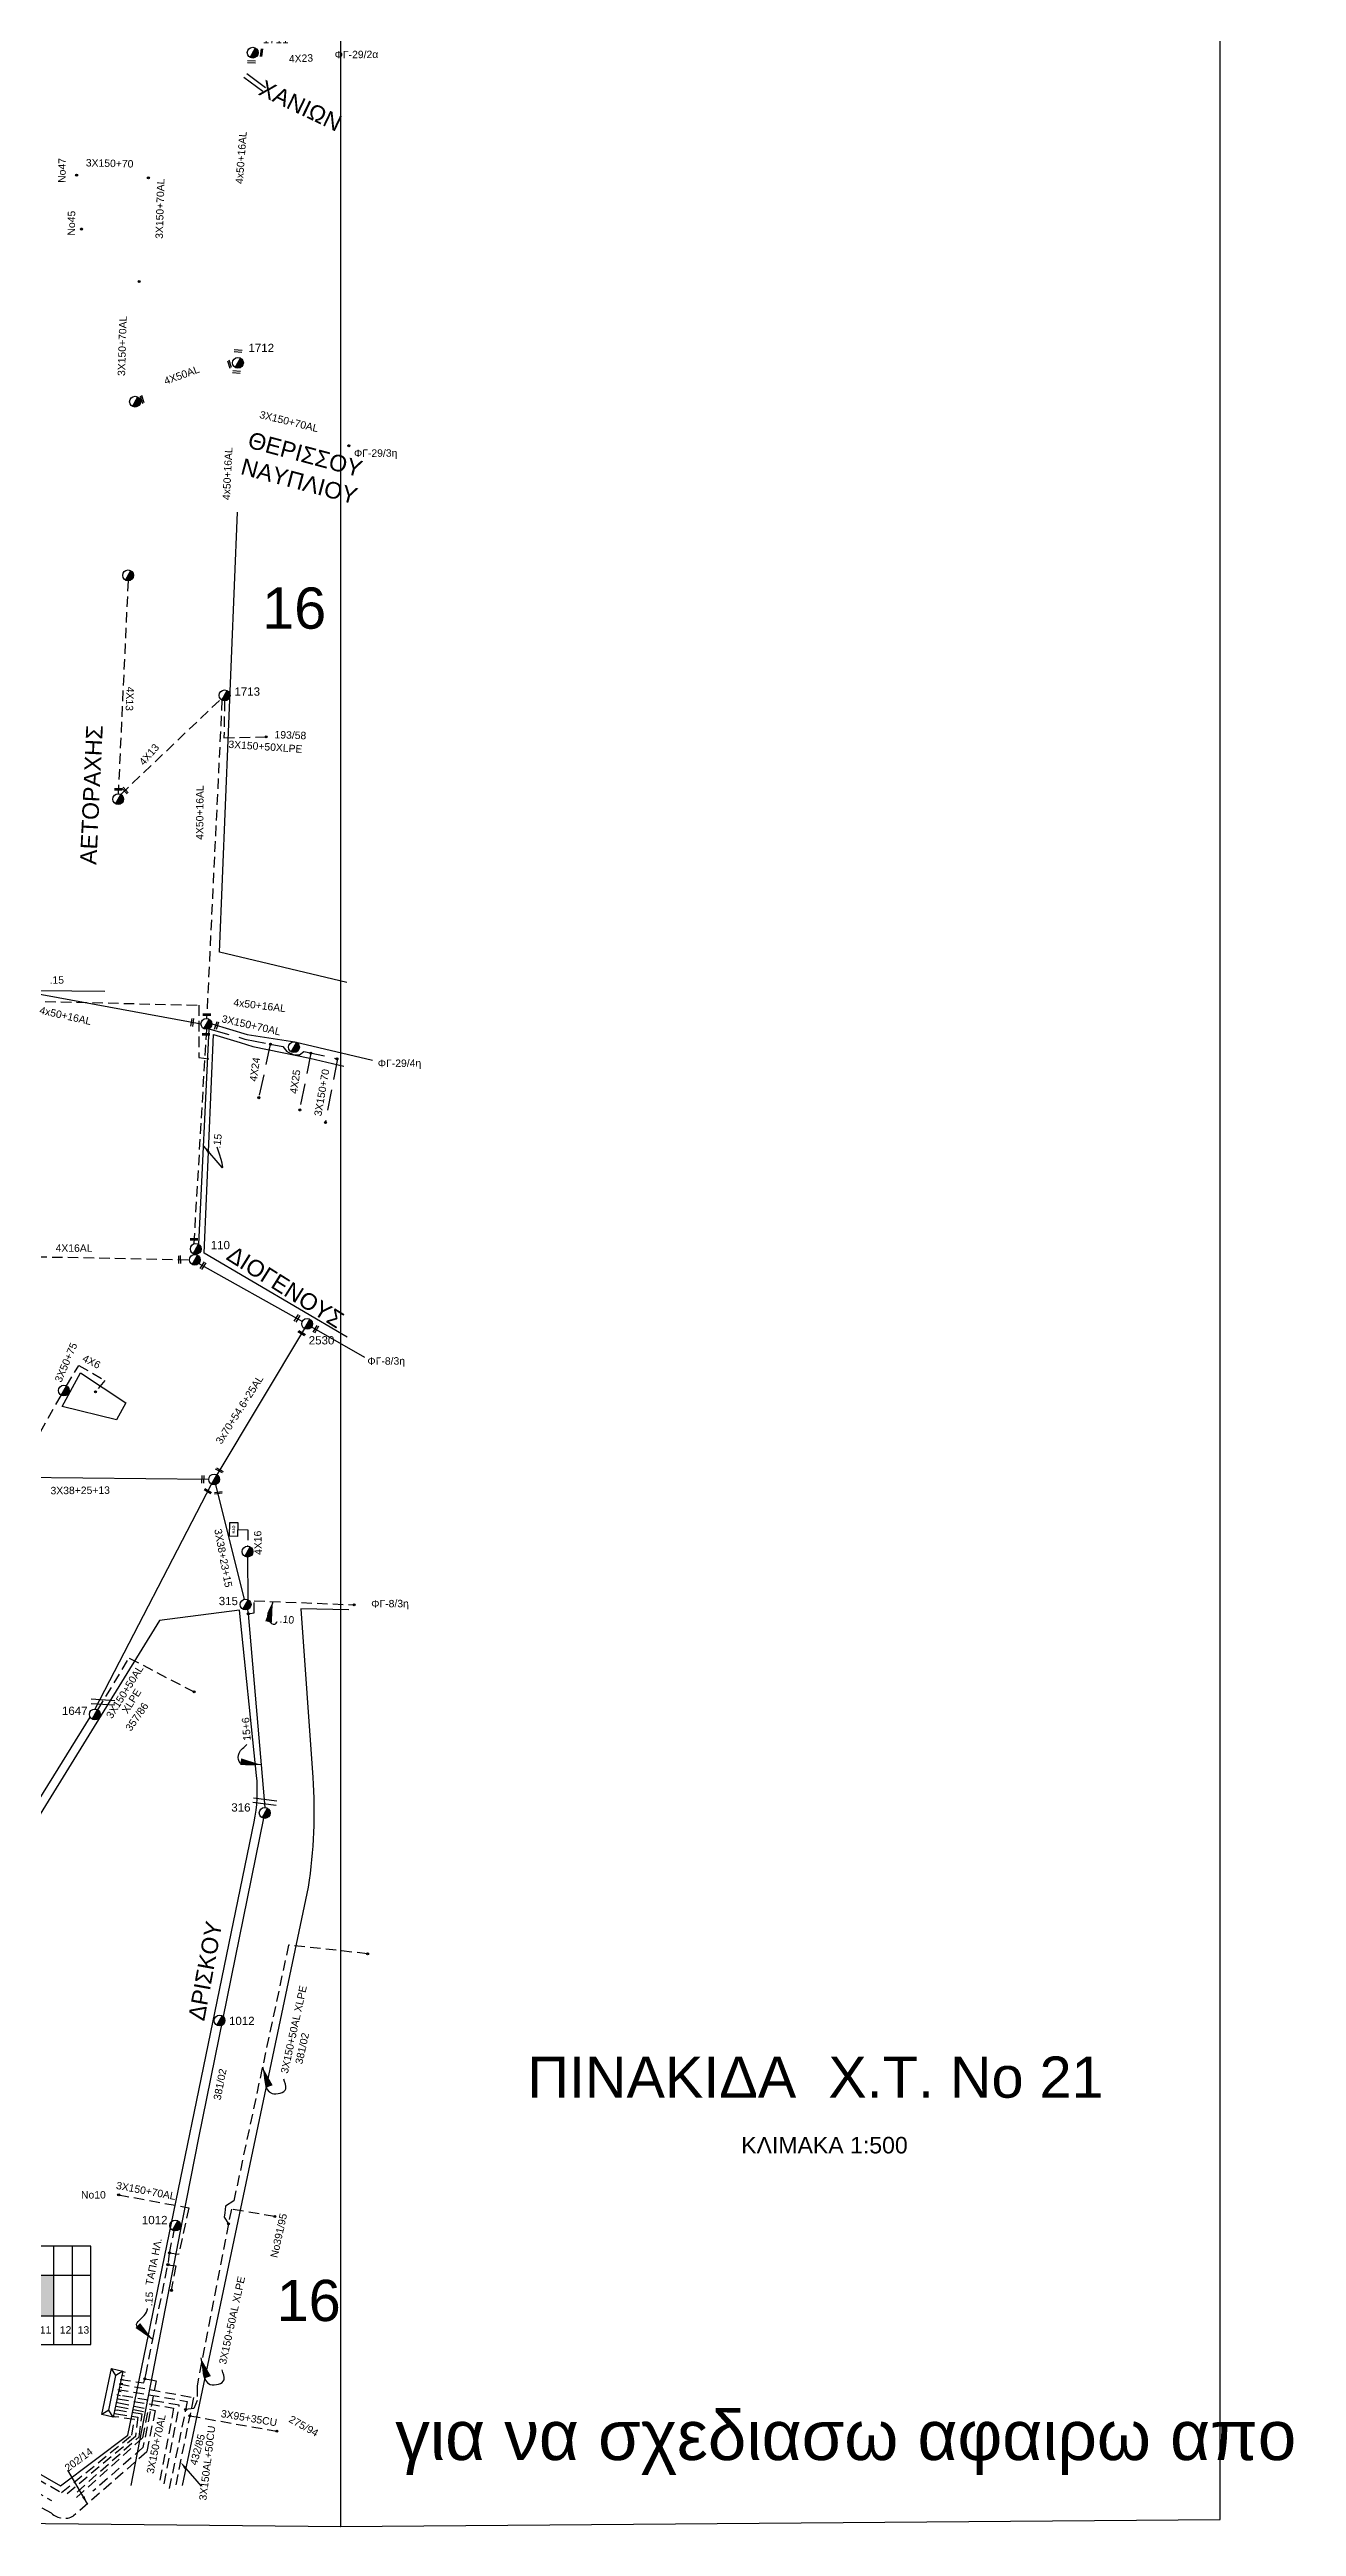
# Model space of a CAD drawing. Header units: millimetres. Extents: x 738 to 2138, y 37 to 533.
# Drawn here: x 1662.4 to 1813.5, y 43.1 to 343.5 of the extents above; entities that cross this region are included whole.
import ezdxf

# ---------------------------------------------------------------- set-up
doc = ezdxf.new("R2010")
doc.units = ezdxf.units.MM
doc.linetypes.add('DASHED', pattern=[19.05, 12.7, -6.35])
for name, color, linetype in [('Pillar OTE', 7, 'Continuous'), ('Άγνωστα', 7, 'Continuous'), ('Ασφαλειοκιβώτια Χ.Τ 9 αναχωρήσεων', 7, 'Continuous'), ('Γυμνά εναέρια ΧΤ (3Φ)   4x50AL', 7, 'Continuous'), ('Γυμνά εναέρια ΧΤ και ΦΟΠ (3Φ)   4x50+16AL', 7, 'Continuous'), ('Επιγραφές - Σχήματα', 7, 'Continuous'), ('Καλώδια ΧΤ   3x150+50AL XLPE', 7, 'DASHED'), ('Καλώδια ΧΤ   3x150+50CU', 7, 'DASHED'), ('Καλώδια ΧΤ   3x150+70 AL', 7, 'DASHED'), ('Καλώδια ΧΤ   3x150AL+50CU', 7, 'DASHED'), ('Καλώδια ΧΤ   3x95+35 CU', 7, 'DASHED'), ('Μηχανική τομή', 7, 'Continuous'), ('Στύλος ΦΜ', 7, 'Continuous'), ('Στύλος ΦΜ @ 1', 7, 'Continuous'), ('Συνδέσεις', 7, 'Continuous'), ('Συνεστραμμένα ΧΤ   3x70+54.6+25 AL', 7, 'SYN_LINE'), ('Τομή', 7, 'Continuous'), ('Υποσταθμός πόλεως', 7, 'Continuous'), ('Υπόβαθρο ΔΕΗ', 7, 'Continuous'), ('Υπόγεια Καλώδια Δικτύου ΧΤ   .10', 7, 'DASHED'), ('Υπόγεια Καλώδια Δικτύου ΧΤ   .15', 7, 'DASHED'), ('Υπόγεια καλώδια Παροχών ΧΤ   4x16AL', 7, 'DASHED'), ('Υπόγεια καλώδια Παροχών ΧΤ   4x25', 7, 'DASHED'), ('Υπόγεια καλώδια Παροχών ΧΤ   4x6', 7, 'DASHED')]:
    doc.layers.add(name, color=color, linetype=linetype)
doc.styles.add('arial', font='arial.ttf')
doc.styles.get("Standard").update_dxf_attribs({"font": 'arial.ttf'})
doc.linetypes.add('SYN_LINE', pattern='A,0.5,-0.0001,["/\\/\\/\\/",Standard,S=0.1,R=0,X=0,Y=-0.05],-0.25', length=0.7501)
doc.dimstyles.new('ISO-25', dxfattribs={"dimtxt": 2.5, "dimasz": 2.5, "dimexe": 1.25, "dimexo": 0.625, "dimtad": 1, "dimtxsty": 'Standard', "dimcen": 2.5, "dimadec": 0, "dimazin": 0, "dimtfac": 1, "dimtmove": 0, "dimatfit": 3, "dimfxl": 1, "dimarcsym": 0})

# ---------------------------------------------------------------- blocks, each defined once
blk = doc.blocks.new('ΥΠΑΡΧΩΝ ΤΣΙΜΕΝΤΕΝΙΟΣ ΣΤΥΛΟΣ')
at = {"layer": 'Στύλος ΦΜ'}
blk.add_hatch(color=7, dxfattribs=at).paths.add_polyline_path([(-1.3, -2.3, 0.574793), (2.6, 0, 0.268822), (1.3, 2.3)])
blk.add_line((-1.3, -2.3), (1.3, 2.3), dxfattribs=at)
blk.add_circle((0, 0), 2.62, dxfattribs=at)
at = {"layer": 'Στύλος ΦΜ', "flags": 4}
for tag, p in [('ΑΡΙΘΜΟΣ', (-4.7, 8.1)), ('ΤΥΠΟΣ', (-4.9, 3))]:
    blk.add_attdef(tag, p, '', height=4, dxfattribs=at)
blk = doc.blocks.new('ΜΗΧΑΝΙΚΗ ΤΟΜΗ')
at = {"layer": 'Μηχανική τομή', "ltscale": 40}
for p, q in [((-1.9, 0.8), (1.9, 0.8)), ((1.9, 0), (-1.9, 0))]:
    blk.add_line(p, q, dxfattribs=at)
blk = doc.blocks.new('_ΣΥΝΔΕΣΗ')
at = {"layer": 'Συνδέσεις', "linetype": 'SYN_LINE', "ltscale": 40}
blk.add_hatch(color=256, dxfattribs=at).paths.add_polyline_path([(-116.7, 2339.6, 1), (-117.7, 2339.6, 1)])
at = {"layer": 'Συνδέσεις'}
blk.add_circle((-117.2, 2339.6), 0.5, dxfattribs=at)
blk = doc.blocks.new('PILLAR ΟΤΕ')
at = {"layer": 'Pillar OTE', "ltscale": 40}
blk.add_lwpolyline([(-3.3, 2), (3.4, 2), (3.4, -2), (-3.3, -2)], close=True, dxfattribs=at)
at = {"layer": 'Pillar OTE', "insert": (-1.8, 0.7), "char_height": 1.357, "width": 109.961, "attachment_point": 1}
blk.add_mtext('{\\fArial|b1|i0|c161|p34;OTE}', dxfattribs=at)
blk = doc.blocks.new('ΤΟΜΗ')
at = {"layer": 'Τομή', "ltscale": 40}
for p, q in [((-5.7, 0), (5.7, 0)), ((5.7, -2.3), (-5.7, -2.3))]:
    blk.add_line(p, q, dxfattribs=at)
blk = doc.blocks.new('PINAKAKI13ORIZ')
at = {"layer": 'Ασφαλειοκιβώτια Χ.Τ 9 αναχωρήσεων', "ltscale": 40}
for p, q in [((1638.14, 65.2), (1638.14, 77.15)), ((1640.39, 65.2), (1640.39, 77.15)), ((1642.64, 65.2), (1642.64, 77.15)), ((1644.89, 65.2), (1644.89, 77.15)), ((1647.14, 65.2), (1647.14, 77.15)), ((1649.39, 65.2), (1649.39, 77.15)), ((1651.64, 65.2), (1651.64, 77.15)), ((1653.89, 65.2), (1653.89, 77.15)), ((1656.14, 65.2), (1656.14, 77.15)), ((1660.64, 65.2), (1660.64, 77.15)), ((1662.89, 65.2), (1662.89, 77.15)), ((1665.14, 65.2), (1665.14, 77.15)), ((1638.14, 73.63), (1658.39, 73.63)), ((1647.14, 73.62), (1667.39, 73.62)), ((1638.14, 68.72), (1658.39, 68.72)), ((1647.14, 68.7), (1667.39, 68.7))]:
    blk.add_line(p, q, dxfattribs=at)
at = {"layer": 'Ασφαλειοκιβώτια Χ.Τ 9 αναχωρήσεων'}
for points in [[(1649.39, 77.15), (1638.14, 77.15), (1638.14, 65.2), (1649.39, 65.2)], [(1658.39, 65.2), (1658.39, 77.15), (1649.39, 77.15)], [(1667.39, 65.2), (1667.39, 77.15), (1658.39, 77.15)], [(1649.39, 65.2), (1658.39, 65.2)], [(1658.39, 65.2), (1667.39, 65.2)]]:
    blk.add_lwpolyline(points, dxfattribs=at)
for s, p in [('1', (1638.93, 66.53)), ('2', (1641.07, 66.53)), ('3', (1643.34, 66.53)), ('4', (1645.59, 66.53)), ('5', (1647.84, 66.53)), ('6', (1650.13, 66.53)), ('7', (1652.19, 66.53)), ('8', (1654.61, 66.53)), ('9', (1656.78, 66.53)), ('10', (1659.13, 66.53)), ('11', (1661.19, 66.53)), ('12', (1663.61, 66.53)), ('13', (1665.78, 66.53))]:
    blk.add_text(s, height=0.9, dxfattribs=at).set_placement(p)
blk = doc.blocks.new('ΥΠΟΣΤΑΘΜΟΣ ΠΟΛΕΩΣ 13 ΑΝΑΧΩΡΗΣΕΩΝ')
at = {"layer": 'Υποσταθμός πόλεως', "ltscale": 40}
for p, q in [((-11.1, -2.8), (-11.1, -4)), ((-9.5, -2.8), (-9.5, -4)), ((-7.8, -2.8), (-7.8, -4)), ((-6, -2.8), (-6, -4)), ((-4.1, -2.8), (-4.1, -4)), ((-2.3, -2.8), (-2.3, -4)), ((-0.4, -2.8), (-0.4, -4)), ((1.5, -2.8), (1.5, -4)), ((3.4, -2.8), (3.4, -4)), ((5.4, -2.8), (5.4, -4)), ((7.3, -2.8), (7.3, -4)), ((9.3, -2.8), (9.3, -4)), ((11.1, -2.8), (11.1, -4))]:
    blk.add_line(p, q, dxfattribs=at)
blk.add_lwpolyline([(-11.4, 2.8), (11.4, 2.8), (11.4, -2.8), (-11.4, -2.8)], close=True, dxfattribs=at)
for points in [[(-8.6, 0), (-11.4, 2.8)], [(-11.4, -2.8), (-8.6, 0)], [(-8.6, 0), (8.6, 0)], [(8.6, 0), (11.4, 2.8)], [(11.4, -2.8), (8.6, 0)]]:
    blk.add_lwpolyline(points, dxfattribs=at)
at = {"layer": 'Υποσταθμός πόλεως', "linetype": 'SYN_LINE', "ltscale": 40, "flags": 1}
for tag, p in [('ΜΕΤΑΣΧΗΜΑΤΙΣΜΟΣ', (12.2, 1.7)), ('ΙΣΧΥΣ', (12.2, -1.1)), ('ΑΡΙΘΜΟΣ', (12.3, -3.8))]:
    blk.add_attdef(tag, p, '', height=1.8, dxfattribs=at)

msp = doc.modelspace()

# ---------------------------------------------------------------- hatches: boundary and pattern name
at = {"layer": 'Καλώδια ΧΤ   3x150AL+50CU', "linetype": 'DASHED', "ltscale": 0.1}
h = msp.add_hatch(color=6, dxfattribs=at)
h.dxf.hatch_style = 1
h.paths.add_polyline_path([(1662.89, 73.62), (1660.64, 73.62), (1660.64, 68.7), (1662.89, 68.7)])

# ---------------------------------------------------------------- linework, layer by layer
at = {"layer": 'Άγνωστα', "color": 62, "ltscale": 0.1, "const_width": 0.0000003}
msp.add_lwpolyline([(1687.21, 343.07), (1687.3, 343.07), (1697.95, 343.96)], dxfattribs=at)
at = {"layer": 'Άγνωστα', "color": 1, "linetype": 'DASHED', "ltscale": 0.1}
for points in [[(1671.89, 279.07), (1670.69, 253.24)], [(1671.02, 253.16), (1683.12, 264.72)], [(1683.27, 264.6), (1681.41, 225.99)]]:
    msp.add_lwpolyline(points, dxfattribs=at)
at = {"layer": 'Άγνωστα'}
msp.add_lwpolyline([(1681.66, 224.75), (1680.42, 198.62)], dxfattribs=at)
at = {"layer": 'Άγνωστα', "color": 2}
for points in [[(1680.46, 196.29), (1693.02, 189.27)], [(1694.14, 188.6), (1700.55, 184.93)], [(1681.66, 170.1), (1658.78, 170.32)]]:
    msp.add_lwpolyline(points, dxfattribs=at)
at = {"layer": 'Άγνωστα', "color": 2, "ltscale": 0.1}
for points in [[(1682.48, 169.47), (1685.96, 155.56)], [(1686.38, 160.7), (1686.42, 155.53)], [(1686.35, 154.31), (1686.45, 153.79), (1688.45, 130.31)]]:
    msp.add_lwpolyline(points, dxfattribs=at)
at = {"layer": 'Άγνωστα', "color": 133, "ltscale": 0.1}
msp.add_lwpolyline([(1688.32, 129.02), (1680.41, 90.26), (1678.49, 80.39)], dxfattribs=at)
at = {"layer": 'Άγνωστα', "color": 173, "linetype": 'DASHED', "ltscale": 0.1}
msp.add_lwpolyline([(1689.65, 80.74), (1684.43, 81.6), (1684.05, 79.86)], dxfattribs=at)
at = {"layer": 'Άγνωστα', "color": 133, "linetype": 'DASHED', "ltscale": 0.1}
msp.add_lwpolyline([(1676.71, 74.88), (1677.68, 74.73), (1677.13, 71.78)], dxfattribs=at)
at = {"layer": 'Γυμνά εναέρια ΧΤ (3Φ)   4x50AL', "color": 1, "const_width": 0.0000003}
msp.add_lwpolyline([(1684.56, 305.43), (1684.44, 305.43), (1673.17, 300.9)], dxfattribs=at)
at = {"layer": 'Γυμνά εναέρια ΧΤ και ΦΟΠ (3Φ)   4x50+16AL', "color": 1, "const_width": 0.0000003}
for points in [[(1685.22, 306.06), (1685.22, 306.28), (1686.97, 342.82)], [(1683.28, 265.74), (1685.06, 305.02)]]:
    msp.add_lwpolyline(points, dxfattribs=at)
at = {"layer": 'Γυμνά εναέρια ΧΤ και ΦΟΠ (3Φ)   4x50+16AL', "color": 30}
msp.add_lwpolyline([(1644.04, 232.11), (1680.73, 225.34)], dxfattribs=at)
at = {"layer": 'Γυμνά εναέρια ΧΤ και ΦΟΠ (3Φ)   4x50+16AL', "color": 2, "ltscale": 0.1}
msp.add_lwpolyline([(1667.88, 142.27), (1682.01, 169.52)], dxfattribs=at)
at = {"layer": 'Γυμνά εναέρια ΧΤ και ΦΟΠ (3Φ)   4x50+16AL', "color": 3, "ltscale": 0.1}
msp.add_lwpolyline([(1650.52, 114.24), (1651.52, 115.9), (1667.29, 141.28)], dxfattribs=at)
at = {"layer": 'Επιγραφές - Σχήματα'}
msp.add_lwpolyline([(747.16, 52.8), (1697.68, 43.15), (1697.68, 519.66), (747.16, 519.66)], close=True, dxfattribs=at)
at = {"layer": 'Επιγραφές - Σχήματα', "ltscale": 10}
msp.add_lwpolyline([(1697.59, 43.15), (1804.27, 43.98), (1804.27, 519.66), (1697.68, 519.66)], dxfattribs=at)
at = {"layer": 'Επιγραφές - Σχήματα'}
msp.add_lwpolyline([(1683.27, 207.92), (1683.31, 207.89), (1683.34, 207.91), (1683.36, 207.98), (1683.35, 208.15), (1683.29, 208.45), (1683.16, 208.89), (1682.97, 209.52), (1682.68, 210.37)], dxfattribs=at)
at = {"layer": 'Καλώδια ΧΤ   3x150+50AL XLPE', "color": 1, "ltscale": 0.1}
msp.add_lwpolyline([(1683.59, 264.51), (1683.51, 260.04), (1688.63, 260.13)], dxfattribs=at)
at = {"layer": 'Καλώδια ΧΤ   3x150+50AL XLPE', "color": 3, "ltscale": 0.1}
msp.add_lwpolyline([(1668.22, 142.16), (1672.01, 148.44), (1679.88, 144.36)], dxfattribs=at)
at = {"layer": 'Καλώδια ΧΤ   3x150+50AL XLPE', "color": 173, "ltscale": 0.1}
for points in [[(1700.91, 112.59), (1691.34, 113.65), (1684.71, 82.62), (1683.71, 81.99), (1683.61, 81.19), (1683.54, 80.64), (1684.05, 79.85)], [(1684.05, 79.86), (1684.05, 79.85), (1680.25, 60.19), (1680.25, 58.43), (1679.86, 57.47), (1678.86, 57.34)], [(1670.66, 59.77), (1679.06, 58.3), (1676.88, 47.77)]]:
    msp.add_lwpolyline(points, dxfattribs=at)
at = {"layer": 'Καλώδια ΧΤ   3x150+50CU', "color": 133, "linetype": 'Continuous', "ltscale": 0.1}
msp.add_lwpolyline([(1678.49, 80.39), (1672.21, 48.11)], dxfattribs=at)
at = {"layer": 'Καλώδια ΧΤ   3x150+50CU', "color": 133, "linetype": 'DASHED', "ltscale": 0.1}
msp.add_lwpolyline([(1673.91, 61.05), (1674.7, 60.92), (1675.31, 60.82), (1673.69, 52.72), (1667.63, 47.41)], dxfattribs=at)
at = {"layer": 'Καλώδια ΧΤ   3x150+70 AL', "color": 1, "linetype": 'DASHED', "ltscale": 0.1, "const_width": 0.0000003}
msp.add_lwpolyline([(1665.64, 328.25), (1674.41, 327.96)], dxfattribs=at)
at = {"layer": 'Καλώδια ΧΤ   3x150+70 AL', "color": 1, "ltscale": 0.1, "const_width": 0.0000003}
for points in [[(1674.32, 327.87), (1673.99, 315.33), (1673.25, 315.33)], [(1673.24, 315.47), (1673.41, 321.6), (1666.24, 321.71)], [(1672.6, 301.26), (1672.6, 301.45), (1673.24, 315.23), (1673.24, 315.23)], [(1698.65, 295.45), (1685.86, 298.63), (1686.24, 305.14), (1686.24, 305.14), (1685.6, 305.37)]]:
    msp.add_lwpolyline(points, dxfattribs=at)
at = {"layer": 'Καλώδια ΧΤ   3x150+70 AL', "color": 30}
msp.add_lwpolyline([(1682.04, 225.34), (1686.32, 224.04), (1692.1, 223.15), (1701.52, 220.93)], dxfattribs=at)
at = {"layer": 'Καλώδια ΧΤ   3x150+70 AL', "color": 133, "ltscale": 0.1}
msp.add_lwpolyline([(1670.73, 83.36), (1679.25, 81.79), (1678.02, 76.12), (1676.9, 76.3)], dxfattribs=at)
at = {"layer": 'Καλώδια ΧΤ   3x150+70 AL', "color": 27, "ltscale": 0.1}
for points in [[(1608.96, 65.73), (1609.79, 65.3), (1614.84, 73.9), (1622.12, 69.72), (1622.45, 69.12), (1622.52, 68.37), (1622.88, 68.1), (1623.2, 68.04), (1623.54, 68.2), (1623.87, 68.43), (1634.67, 62.58), (1646.74, 55.68), (1646.93, 54.91), (1657.15, 49.47), (1662.6, 46.29)], [(1670.66, 57.68), (1674.26, 56.98), (1673.63, 53.88), (1665.57, 46.6)]]:
    msp.add_lwpolyline(points, dxfattribs=at)
at = {"layer": 'Καλώδια ΧΤ   3x150+70 AL', "color": 62, "ltscale": 0.1}
msp.add_lwpolyline([(1665.71, 47.32), (1673.22, 54.03), (1673.59, 56.76), (1670.57, 57.25)], dxfattribs=at)
at = {"layer": 'Καλώδια ΧΤ   3x150+70 AL', "color": 151, "ltscale": 0.1}
msp.add_lwpolyline([(1676.27, 48.33), (1678.1, 57.85), (1670.53, 59.1)], dxfattribs=at)
at = {"layer": 'Καλώδια ΧΤ   3x150+70 AL', "color": 5, "linetype": 'DASHED', "ltscale": 0.1}
msp.add_lwpolyline([(1649.19, 55.47), (1663.83, 47.26), (1672.34, 54.2), (1672.65, 56.11), (1670.25, 56.46)], dxfattribs=at)
at = {"layer": 'Καλώδια ΧΤ   3x150+70 AL', "color": 30, "ltscale": 0.1}
msp.add_lwpolyline([(1670.47, 56.82), (1673.06, 56.41), (1672.77, 54.05), (1664.41, 47.01)], dxfattribs=at)
at = {"layer": 'Καλώδια ΧΤ   3x150AL+50CU', "color": 6, "linetype": 'DASHED', "ltscale": 0.1}
msp.add_lwpolyline([(1670.75, 58.14), (1675.16, 57.21), (1674.16, 52.2), (1665.27, 44.42, -0.323801), (1662.59, 44.74), (1645.84, 54.06), (1645.58, 54.98), (1623.9, 67.12, -0.513613), (1620.96, 69.36), (1614.71, 72.95), (1613.76, 74.12), (1601.76, 81.07, -0.682428), (1599.89, 83.32), (1591.83, 88.03), (1603.01, 107.82, 0.651881), (1604, 109.08)], format="xyb", dxfattribs=at)
at = {"layer": 'Καλώδια ΧΤ   3x150AL+50CU', "color": 2, "ltscale": 0.1}
msp.add_lwpolyline([(1670.79, 60.44), (1679.82, 58.78), (1677.53, 47.57)], dxfattribs=at)
at = {"layer": 'Καλώδια ΧΤ   3x150AL+50CU', "color": 1, "linetype": 'DASHED', "ltscale": 0.1}
msp.add_lwpolyline([(1670.7, 58.62), (1677.41, 57.51), (1675.63, 48.18)], dxfattribs=at)
at = {"layer": 'Καλώδια ΧΤ   3x150AL+50CU'}
msp.add_lwpolyline([(1678.88, 50.17), (1680.73, 48.03), (1680.73, 48.03)], dxfattribs=at)
msp.add_solid([(1678.75, 50.07), (1678.25, 50.95), (1679.01, 50.28)], dxfattribs=at)
at = {"layer": 'Καλώδια ΧΤ   3x95+35 CU', "color": 2, "ltscale": 0.1}
msp.add_lwpolyline([(1679.37, 56.56), (1689.92, 54.7)], dxfattribs=at)
at = {"layer": 'Συνεστραμμένα ΧΤ   3x70+54.6+25 AL', "color": 2, "ltscale": 10}
msp.add_lwpolyline([(1693.27, 188.39), (1682.64, 170.67)], dxfattribs=at)
at = {"layer": 'Υπόβαθρο ΔΕΗ', "ltscale": 0.1, "const_width": 0.0000003}
msp.add_lwpolyline([(1657.06, 229.43), (1589.27, 400.16, -0.589073), (1595.38, 407.72), (1616.8, 404.68), (1621.42, 403.35), (1625.27, 401.11), (1628.94, 397.5), (1657.04, 372.79), (1668.6, 362.07), (1671.03, 358.88), (1673.01, 354.24), (1674.22, 347.17), (1669.06, 229.32)], format="xyb", dxfattribs=at)
for points in [[(1698.38, 303.05), (1685.96, 306.49), (1687.62, 342.12), (1697.93, 335.88), (1698.38, 303.05)], [(1685.17, 287.38), (1685.64, 298.17), (1698.58, 294.82)]]:
    msp.add_lwpolyline(points, dxfattribs=at)
at = {"layer": 'Υπόβαθρο ΔΕΗ'}
for points in [[(1698.42, 230.34), (1682.99, 234.05), (1685.17, 287.38)], [(1657.06, 229.43), (1657.06, 229.43), (1669.06, 229.32), (1669.06, 229.32)], [(1698.45, 187.34), (1681.13, 197.55), (1682.24, 224.05), (1685.49, 223.08), (1687, 222.59), (1693.94, 221.16), (1698.03, 220.19)], [(1663.88, 178.95), (1666.12, 183.04), (1671.63, 179.39), (1670.49, 177.32), (1663.88, 178.95)]]:
    msp.add_lwpolyline(points, dxfattribs=at)
at = {"layer": 'Υπόβαθρο ΔΕΗ', "ltscale": 0.1}
for points in [[(1685.39, 154.26), (1675.71, 153), (1624.79, 70.42), (1663.7, 48.08), (1671.86, 54.23), (1687.18, 128.59, 0.076365), (1687.46, 134.22), (1685.39, 154.26)], [(1698.67, 154.29), (1692.85, 154.4), (1694.3, 133.97, -0.052683), (1693.74, 120.68), (1678.45, 48.1)]]:
    msp.add_lwpolyline(points, format="xyb", dxfattribs=at)
at = {"layer": 'Υπόγεια Καλώδια Δικτύου ΧΤ   .10', "color": 2, "ltscale": 0.1}
msp.add_lwpolyline([(1686.45, 153.79), (1687.17, 153.92), (1687.19, 155.4), (1699.28, 154.89)], dxfattribs=at)
at = {"layer": 'Υπόγεια Καλώδια Δικτύου ΧΤ   .15', "color": 17, "ltscale": 0.1}
for points in [[(1641.71, 228.05), (1644.19, 230.89), (1654.18, 233.48), (1656.13, 228.2), (1680.46, 227.6), (1680.48, 221.27), (1681.68, 221.09)], [(1681.38, 224.69), (1679.85, 198.66)]]:
    msp.add_lwpolyline(points, dxfattribs=at)
at = {"layer": 'Υπόγεια Καλώδια Δικτύου ΧΤ   .15', "color": 133, "ltscale": 0.1}
msp.add_lwpolyline([(1670.94, 60.97), (1673.79, 60.56), (1674.02, 61.55), (1674.88, 65.8), (1676.78, 75.2), (1676.9, 76.3), (1677.47, 78.99)], dxfattribs=at)
at = {"layer": 'Υπόγεια καλώδια Παροχών ΧΤ   4x16AL', "color": 1, "ltscale": 0.1}
msp.add_lwpolyline([(1646.56, 197.58), (1655.06, 197.22), (1679.32, 196.74)], dxfattribs=at)
at = {"layer": 'Υπόγεια καλώδια Παροχών ΧΤ   4x16AL', "color": 2, "ltscale": 0.1}
for points in [[(1658.45, 170.89), (1663.77, 180.31)], [(1685.2, 164.03), (1686.4, 164.01), (1686.38, 162)]]:
    msp.add_lwpolyline(points, dxfattribs=at)
at = {"layer": 'Υπόγεια καλώδια Παροχών ΧΤ   4x25', "color": 17, "ltscale": 0.2}
for points in [[(1681.66, 224.75), (1686.06, 223.5), (1689.13, 222.89), (1690.65, 222.6), (1691.12, 222), (1691.97, 221.57), (1692.66, 221.59), (1693.2, 221.98), (1697.27, 221.1)], [(1689.13, 222.89), (1687.73, 216.4)], [(1694.04, 221.8), (1692.68, 214.91)], [(1697.27, 221.1), (1695.8, 213.38)]]:
    msp.add_lwpolyline(points, dxfattribs=at)
at = {"layer": 'Υπόγεια καλώδια Παροχών ΧΤ   4x6', "color": 2, "ltscale": 0.1}
msp.add_lwpolyline([(1664.42, 181.45), (1665.91, 183.93), (1669.08, 182.1), (1667.93, 180.74)], dxfattribs=at)

# ---------------------------------------------------------------- block references
at = {"color": 62, "xscale": 0.25, "yscale": 0.25, "zscale": 0.25}
for p in [(1694.95, -256.65), (1703.65, -256.98), (1695.55, -263.19), (1702.54, -269.56), (1727.96, -289.46)]:
    msp.add_blockref('_ΣΥΝΔΕΣΗ', p, dxfattribs=at)
at = {"layer": 'Pillar OTE', "xscale": 0.2500000000000357, "yscale": 0.2500000000000357, "zscale": 0.2500000000000357, "rotation": 268.4548754458137}
msp.add_blockref('PILLAR ΟΤΕ', (1684.69, 164.06), dxfattribs=at)
at = {"layer": 'Επιγραφές - Σχήματα', "linetype": 'Continuous'}
msp.add_blockref('PINAKAKI13ORIZ', (0, 0), dxfattribs=at)
at = {"layer": 'Μηχανική τομή'}
for p, xscale, yscale, zscale, rotation in [((1687.96, 343.11), -0.2499999999999774, 0.25, 0.2499999999999997, 262.6868925903068), ((1686.86, 342.1), -0.2500000000000421, 0.25, 0.2499999999999997, 178.0129936962748), ((1685.21, 306.83), -0.2500000000000213, 0.25, 0.2499999999999997, 353.873098948466), ((1684.09, 305.3), -0.2500000000000503, 0.25, 0.2499999999999997, 287.8706297512152), ((1685.02, 304.28), -0.2500000000000213, 0.25, 0.2499999999999997, 353.873098948466), ((1673.5, 301.03), -0.2500000000000503, 0.25, 0.2499999999999997, 287.8706297512152), ((1671.45, 253.57), 0.250000000000013, 0.250000000000013, 0.250000000000013, 312.2442034438315), ((1679.77, 225.51), 0.2500000000000883, 0.2500000000000883, 0.2500000000000883, 81.86258593270071), ((1682.71, 225.1), 0.249999999999901, 0.249999999999901, 0.249999999999901, 71.72127292220475), ((1678.23, 196.76), 0.2500000000001008, 0.2500000000001008, 0.2500000000001008, 91.0874614086697), ((1681.05, 195.96), 0.2500000000000545, 0.2500000000000545, 0.2500000000000545, 57.51402309618551), ((1692.47, 189.58), 0.250000000000079, 0.250000000000079, 0.250000000000079, 56.82352380276951), ((1692.88, 187.74), 0.2500000000000023, 0.2500000000000023, 0.2500000000000023, 329.6191402205393), ((1694.74, 188.26), 0.250000000000121, 0.250000000000121, 0.250000000000121, 59.7245369574699), ((1682.92, 171.12), 0.2499999999999969, 0.2499999999999969, 0.2499999999999969, 331.3475052311887), ((1681.04, 170.11), 0.2500000000000519, 0.2500000000000519, 0.2500000000000519, 86.95748488906595), ((1681.51, 168.6), 0.2499999999999944, 0.2499999999999944, 0.2499999999999944, 328.2058203493539), ((1682.84, 168.39), 0.2500000000000015, 0.2500000000000015, 0.2500000000000015, 6.678755730818354)]:
    msp.add_blockref('ΜΗΧΑΝΙΚΗ ΤΟΜΗ', p, dxfattribs=dict(at, xscale=xscale, yscale=yscale, zscale=zscale, rotation=rotation))
at = {"layer": 'Μηχανική τομή', "xscale": 0.25, "yscale": 0.25, "zscale": 0.25}
for p in [(1670.71, 253.67), (1681.43, 226.37), (1681.34, 223.98), (1679.88, 199.1)]:
    msp.add_blockref('ΜΗΧΑΝΙΚΗ ΤΟΜΗ', p, dxfattribs=at)
at = {"layer": 'Στύλος ΦΜ @ 1', "ltscale": 40}
ref = msp.add_blockref('ΥΠΑΡΧΩΝ ΤΣΙΜΕΝΤΕΝΙΟΣ ΣΤΥΛΟΣ', (1687, 343.1), dxfattribs=dict(at, xscale=0.25, yscale=0.25, zscale=0.25))
ref.add_attrib('ΤΥΠΟΣ', '1711', (1688.22, 344.23), dxfattribs={"layer": 'Στύλος ΦΜ', "height": 1, "flags": 4})
ref = msp.add_blockref('ΥΠΑΡΧΩΝ ΤΣΙΜΕΝΤΕΝΙΟΣ ΣΤΥΛΟΣ', (1685.21, 305.49), dxfattribs=dict(at, xscale=0.25, yscale=0.25, zscale=0.25))
ref.add_attrib('ΤΥΠΟΣ', '1712', (1686.48, 306.8), dxfattribs={"layer": 'Στύλος ΦΜ', "height": 1, "flags": 4})
at = {"layer": 'Στύλος ΦΜ @ 1', "ltscale": 40, "xscale": 0.25, "yscale": 0.25, "zscale": 0.25}
for p in [(1672.73, 300.78), (1671.89, 279.72), (1670.69, 252.59), (1681.38, 225.34), (1692, 222.51), (1679.98, 196.73), (1664.1, 180.88), (1682.32, 170.1), (1686.37, 161.35)]:
    msp.add_blockref('ΥΠΑΡΧΩΝ ΤΣΙΜΕΝΤΕΝΙΟΣ ΣΤΥΛΟΣ', p, dxfattribs=at)
at = {"layer": 'Στύλος ΦΜ @ 1', "ltscale": 40}
ref = msp.add_blockref('ΥΠΑΡΧΩΝ ΤΣΙΜΕΝΤΕΝΙΟΣ ΣΤΥΛΟΣ', (1683.59, 265.17), dxfattribs=dict(at, xscale=0.25, yscale=0.25, zscale=0.25))
ref.add_attrib('ΤΥΠΟΣ', '1713', (1684.78, 265.13), dxfattribs={"layer": 'Στύλος ΦΜ', "height": 1, "flags": 4})
ref = msp.add_blockref('ΥΠΑΡΧΩΝ ΤΣΙΜΕΝΤΕΝΙΟΣ ΣΤΥΛΟΣ', (1680.09, 198.05), dxfattribs=dict(at, xscale=0.25, yscale=0.25, zscale=0.25))
ref.add_attrib('ΤΥΠΟΣ', '110', (1681.91, 198.02), dxfattribs={"layer": 'Στύλος ΦΜ', "height": 1, "flags": 4})
ref = msp.add_blockref('ΥΠΑΡΧΩΝ ΤΣΙΜΕΝΤΕΝΙΟΣ ΣΤΥΛΟΣ', (1693.59, 188.96), dxfattribs=dict(at, xscale=0.25, yscale=0.25, zscale=0.25))
ref.add_attrib('ΤΥΠΟΣ', '2530', (1693.79, 186.47), dxfattribs={"layer": 'Στύλος ΦΜ', "height": 1, "flags": 4})
ref = msp.add_blockref('ΥΠΑΡΧΩΝ ΤΣΙΜΕΝΤΕΝΙΟΣ ΣΤΥΛΟΣ', (1686.14, 154.93), dxfattribs=dict(at, xscale=0.25, yscale=0.25, zscale=0.25))
ref.add_attrib('ΤΥΠΟΣ', '315', (1682.88, 154.86), dxfattribs={"layer": 'Στύλος ΦΜ', "height": 1, "flags": 4})
ref = msp.add_blockref('ΥΠΑΡΧΩΝ ΤΣΙΜΕΝΤΕΝΙΟΣ ΣΤΥΛΟΣ', (1667.85, 141.61), dxfattribs=dict(at, xscale=0.25, yscale=0.25, zscale=0.25))
ref.add_attrib('ΤΥΠΟΣ', '1647', (1663.87, 141.55), dxfattribs={"layer": 'Στύλος ΦΜ', "height": 1, "flags": 4})
ref = msp.add_blockref('ΥΠΑΡΧΩΝ ΤΣΙΜΕΝΤΕΝΙΟΣ ΣΤΥΛΟΣ', (1688.45, 129.66), dxfattribs=dict(at, xscale=0.25, yscale=0.25, zscale=0.25))
ref.add_attrib('ΤΥΠΟΣ', '316', (1684.4, 129.83), dxfattribs={"layer": 'Στύλος ΦΜ', "height": 1, "flags": 4})
ref = msp.add_blockref('ΥΠΑΡΧΩΝ ΤΣΙΜΕΝΤΕΝΙΟΣ ΣΤΥΛΟΣ', (1682.98, 104.49), dxfattribs=dict(at, xscale=0.25, yscale=0.25, zscale=0.25))
ref.add_attrib('ΤΥΠΟΣ', '1012', (1684.12, 103.95), dxfattribs={"layer": 'Στύλος ΦΜ', "height": 1, "flags": 4})
ref = msp.add_blockref('ΥΠΑΡΧΩΝ ΤΣΙΜΕΝΤΕΝΙΟΣ ΣΤΥΛΟΣ', (1677.61, 79.63), dxfattribs=dict(at, xscale=0.25, yscale=0.25, zscale=0.25))
ref.add_attrib('ΤΥΠΟΣ', '1012', (1673.56, 79.8), dxfattribs={"layer": 'Στύλος ΦΜ', "height": 1, "flags": 4})
at = {"layer": 'Συνδέσεις', "xscale": 0.25, "yscale": 0.25, "zscale": 0.25}
for p in [(1717.94, -324.77), (1718.45, -362.02), (1723.35, -363.11), (1726.51, -363.79), (1717.04, -368.51), (1722, -370), (1725.11, -371.53), (1697.25, -404.17), (1715.77, -431.1), (1728.59, -430), (1709.19, -440.55), (1730.23, -472.31), (1700.05, -501.54), (1713.36, -505.05), (1718.97, -504.16), (1706.21, -508.59), (1706.03, -510.01), (1706.45, -513.12), (1703.22, -523.85), (1708.17, -527.56), (1708.68, -528.33), (1719.23, -530.19)]:
    msp.add_blockref('_ΣΥΝΔΕΣΗ', p, dxfattribs=at)
at = {"layer": 'Τομή'}
for p, xscale, yscale, zscale, rotation in [((1687.08, 339.25), 0.2500000000000569, 0.2500000000000569, 0.2500000000000569, 143.3818627617406), ((1668.85, 143.4), 0.2499999999999973, 0.2499999999999973, 0.2499999999999973, 356.6372743268645), ((1688.5, 131.31), 0.2499999999999593, 0.2499999999999593, 0.2499999999999593, 352.575598920973)]:
    msp.add_blockref('ΤΟΜΗ', p, dxfattribs=dict(at, xscale=xscale, yscale=yscale, zscale=zscale, rotation=rotation))
at = {"layer": 'Υποσταθμός πόλεως', "xscale": 0.25, "yscale": 0.25, "zscale": 0.25, "rotation": 78.16932540975293}
msp.add_blockref('ΥΠΟΣΤΑΘΜΟΣ ΠΟΛΕΩΣ 13 ΑΝΑΧΩΡΗΣΕΩΝ', (1669.98, 59.35), dxfattribs=at)

# ---------------------------------------------------------------- texts
at = {"layer": 'Άγνωστα', "char_height": 0.9, "width": 84.1859, "attachment_point": 1, "style": 'arial'}
for s, insert, rotation in [('4X23', (1691.36, 342.79), 2.6535), ('4X13', (1672.62, 266.2), 267.3066), ('4X13', (1673.13, 257.18), 49.2426), ('4X50+16AL', (1680.1, 247.66), 89.5786), ('4X24', (1686.59, 218.43), 81.8887), ('3X150+70', (1694.43, 214.24), 80.1679), ('3X50+75', (1662.95, 182.13), 66.8942), ('3X38+25+13', (1662.48, 169.2), 0.4829), ('3X38+23+15', (1683.22, 164.19), 280.5542), ('XLPE', (1671.07, 142.1), 57.9659), ('15+6', (1685.86, 138.39), 94.0547)]:
    msp.add_mtext(s, dxfattribs=dict(at, insert=insert, rotation=rotation))
at = {"layer": 'Γυμνά εναέρια ΧΤ (3Φ)   4x50AL', "insert": (1676.13, 303.66), "char_height": 0.9, "width": 84.1859, "attachment_point": 1, "rotation": 20.204, "style": 'arial'}
msp.add_mtext('4X50AL', dxfattribs=at)
at = {"layer": 'Γυμνά εναέρια ΧΤ και ΦΟΠ (3Φ)   4x50+16AL', "char_height": 0.9, "width": 84.1859, "attachment_point": 1, "style": 'arial'}
for insert, rotation in [((1684.9, 327.22), 85.7216), ((1683.33, 288.88), 87.1748), ((1684.72, 228.4), 353.2318), ((1661.28, 227.47), 347.3313)]:
    msp.add_mtext('4x50+16AL', dxfattribs=dict(at, insert=insert, rotation=rotation))
at = {"layer": 'Επιγραφές - Σχήματα'}
msp.add_text('No10', height=0.9, dxfattribs=at).set_placement((1666.18, 82.91))
for s, rotation, p in [('No391/95', 77.5469, (1690, 75.66)), ('ΤΑΠΑ ΗΛ.', 78.8387, (1674.87, 72.32)), ('432/85', 74.606, (1680.22, 50.5)), ('275/94', 330.5582, (1691.29, 55.88)), ('202/14', 36.2582, (1664.61, 49.76))]:
    msp.add_text(s, height=0.9, rotation=rotation, dxfattribs=at).set_placement(p)
at = {"layer": 'Επιγραφές - Σχήματα', "ltscale": 40, "char_height": 0.9, "width": 47.0228, "attachment_point": 1, "rotation": 0.5159, "style": 'arial'}
for s, insert in [('ΦΓ-29/2α', (1696.93, 343.3)), ('ΦΓ-29/3η', (1699.27, 294.97)), ('ΦΓ-29/4η', (1702.16, 220.99)), ('ΦΓ-8/3η', (1700.9, 184.89)), ('ΦΓ-8/3η', (1701.36, 155.47))]:
    msp.add_mtext(s, dxfattribs=dict(at, insert=insert))
at = {"layer": 'Επιγραφές - Σχήματα', "attachment_point": 1, "style": 'arial'}
for s, insert, char_height, width, rotation in [('ΧΑΝΙΩΝ', (1688.43, 339.87), 2, 42.5503, 334.4086), ('No47', (1663.4, 327.32), 0.9, 84.1859, 89.1179), ('No45', (1664.54, 320.93), 0.9, 84.1859, 89.1179), ('ΘΕΡΙΣΣΟΥ\\PΝΑΥΠΛΙΟΥ', (1686.78, 297.18), 2, 42.5503, 345.0945), ('ΑΕΤΟΡΑΧΗΣ', (1666.04, 244.69), 2, 42.5503, 87.3123), ('193/58', (1689.66, 260.87), 0.9, 84.1859, 358.0616), ('ΔΙΟΓΕΝΟΥΣ', (1684.73, 198.54), 2, 42.5503, 327.8789), ('ΔΡΙΣΚΟΥ', (1679.15, 104.73), 2, 42.5503, 79.5625), ('381/02', (1682.22, 94.95), 0.9, 84.1859, 79.0175)]:
    msp.add_mtext(s, dxfattribs=dict(at, insert=insert, char_height=char_height, width=width, rotation=rotation))
at = {"layer": 'Επιγραφές - Σχήματα', "char_height": 5, "width": 1.2368, "attachment_point": 1}
for insert in [(1688.14, 278.25), (1689.9, 73.05)]:
    msp.add_mtext('16', dxfattribs=dict(at, insert=insert))
at = {"layer": 'Επιγραφές - Σχήματα', "char_height": 0.9, "width": 84.1859, "attachment_point": 1}
for s, insert, rotation in [('357/86', (1671.49, 140), 55.3444), ('381/02', (1692.13, 99.33), 77.5469)]:
    msp.add_mtext(s, dxfattribs=dict(at, insert=insert, rotation=rotation))
at = {"layer": 'Επιγραφές - Σχήματα', "ltscale": 10, "attachment_point": 1}
for s, insert, char_height, width in [('ΠΙΝΑΚΙΔΑ  Χ.Τ. Νο 21', (1720.29, 100.13), 5, 78.759), ('ΚΛΙΜΑΚΑ 1:500', (1746.22, 90.38), 2, 78.759), ('{\\C1;για να σχεδιασω αφαιρω απο τα μετρα  3m}', (1704.28, 57.2), 6, 315.0361)]:
    msp.add_mtext(s, dxfattribs=dict(at, insert=insert, char_height=char_height, width=width))
at = {"layer": 'Καλώδια ΧΤ   3x150+50AL XLPE', "char_height": 0.9, "width": 84.1859, "attachment_point": 1, "style": 'arial'}
for s, insert, rotation in [('3X150+50XLPE', (1684.09, 259.7), 356.1448), ('3X150+50AL', (1669.16, 141.49), 57.9659), ('3X150+50AL XLPE', (1690.37, 98.2), 77.6476), ('3X150+50AL XLPE', (1682.88, 62.93), 77.6476)]:
    msp.add_mtext(s, dxfattribs=dict(at, insert=insert, rotation=rotation))
at = {"layer": 'Καλώδια ΧΤ   3x150+70 AL', "char_height": 0.9, "width": 84.1859, "attachment_point": 1, "style": 'arial'}
for s, insert, rotation in [('3X150+70', (1666.78, 330.21), 358.5135), ('3X150+70AL', (1675.2, 320.54), 88.3847), ('3X150+70AL', (1670.62, 303.91), 88.3847), ('3X150+70AL', (1687.97, 299.69), 346.1999), ('3X150+70AL', (1683.36, 226.43), 347.1426), ('3X150+70AL', (1670.55, 84.97), 349.3276), ('3X150+70AL', (1674.1, 49.66), 78.337)]:
    msp.add_mtext(s, dxfattribs=dict(at, insert=insert, rotation=rotation))
at = {"layer": 'Καλώδια ΧΤ   3x150AL+50CU', "insert": (1680.48, 46.37), "char_height": 0.9, "width": 84.1859, "attachment_point": 1, "rotation": 83.0829}
msp.add_mtext('3X150AL+50CU', dxfattribs=at)
at = {"layer": 'Καλώδια ΧΤ   3x95+35 CU', "insert": (1683.23, 57.31), "char_height": 0.9, "width": 84.1859, "attachment_point": 1, "rotation": 350.4882, "style": 'arial'}
msp.add_mtext('3X95+35CU', dxfattribs=at)
at = {"layer": 'Συνεστραμμένα ΧΤ   3x70+54.6+25 AL', "insert": (1682.44, 174.77), "char_height": 0.9, "width": 84.1859, "attachment_point": 1, "rotation": 57.4994, "style": 'arial'}
msp.add_mtext('3x70+54.6+25AL', dxfattribs=at)
at = {"layer": 'Υπόγεια Καλώδια Δικτύου ΧΤ   .10', "insert": (1690.33, 153.66), "char_height": 0.9, "width": 84.1859, "attachment_point": 1, "rotation": 354.2958, "style": 'arial'}
msp.add_mtext('.10', dxfattribs=at)
at = {"layer": 'Υπόγεια Καλώδια Δικτύου ΧΤ   .15', "insert": (1662.37, 231.11), "char_height": 0.9, "width": 84.1859, "attachment_point": 1, "style": 'arial'}
msp.add_mtext('.15', dxfattribs=at)
at = {"layer": 'Υπόγεια Καλώδια Δικτύου ΧΤ   .15', "char_height": 0.9, "width": 84.1859, "attachment_point": 1, "style": 'arial'}
for insert, rotation in [((1682.17, 210.32), 83.4692), ((1673.9, 69.91), 85.0673)]:
    msp.add_mtext('.15', dxfattribs=dict(at, insert=insert, rotation=rotation))
at = {"layer": 'Υπόγεια καλώδια Παροχών ΧΤ   4x16AL', "insert": (1663.1, 198.6), "char_height": 0.9, "width": 84.1859, "attachment_point": 1, "style": 'arial'}
msp.add_mtext('4X16AL', dxfattribs=at)
at = {"layer": 'Υπόγεια καλώδια Παροχών ΧΤ   4x16AL', "insert": (1687.22, 160.94), "char_height": 0.9, "width": 84.1859, "attachment_point": 1, "rotation": 91.5414, "style": 'arial'}
msp.add_mtext('4X16', dxfattribs=at)
at = {"layer": 'Υπόγεια καλώδια Παροχών ΧΤ   4x25', "insert": (1691.49, 216.94), "char_height": 0.9, "width": 84.1859, "attachment_point": 1, "rotation": 82.0204, "style": 'arial'}
msp.add_mtext('4X25', dxfattribs=at)
at = {"layer": 'Υπόγεια καλώδια Παροχών ΧΤ   4x6', "insert": (1666.66, 185.29), "char_height": 0.9, "width": 84.1859, "attachment_point": 1, "rotation": 333.3242, "style": 'arial'}
msp.add_mtext('4X6', dxfattribs=at)

# ---------------------------------------------------------------- leaders
at = {"layer": 'Επιγραφές - Σχήματα'}
msp.add_leader([(1681.02, 210.52), (1683.27, 207.92)], dimstyle='ISO-25', override={"dimasz": 1, "dimgap": 0.625, "dimtad": 0}, dxfattribs=at)
at = {"layer": 'Επιγραφές - Σχήματα', "path_type": 1}
for points in [[(1689.43, 155.28), (1688.95, 152.97), (1689.66, 152.55), (1689.98, 152.87)], [(1688.01, 135.49), (1685.35, 135.91), (1685.35, 136.93), (1686.29, 137.95)], [(1688.18, 98.86), (1689.34, 95.65), (1691.01, 96.21), (1690.78, 97.4)], [(1674.88, 65.8), (1672.91, 67.66), (1674.13, 69.15), (1674.26, 69.59)], [(1680.69, 63.59), (1681.85, 60.38), (1683.53, 60.93), (1683.3, 62.13)]]:
    msp.add_leader(points, dimstyle='ISO-25', override={"dimgap": 0.625, "dimtad": 0}, dxfattribs=at)
at = {"layer": 'Επιγραφές - Σχήματα', "ltscale": 40}
msp.add_leader([(1666.95, 45.89), (1664.6, 49.99)], dimstyle='ISO-25', override={"dimasz": 1, "dimtad": 0}, dxfattribs=at)

doc.saveas('drawing.dxf')
